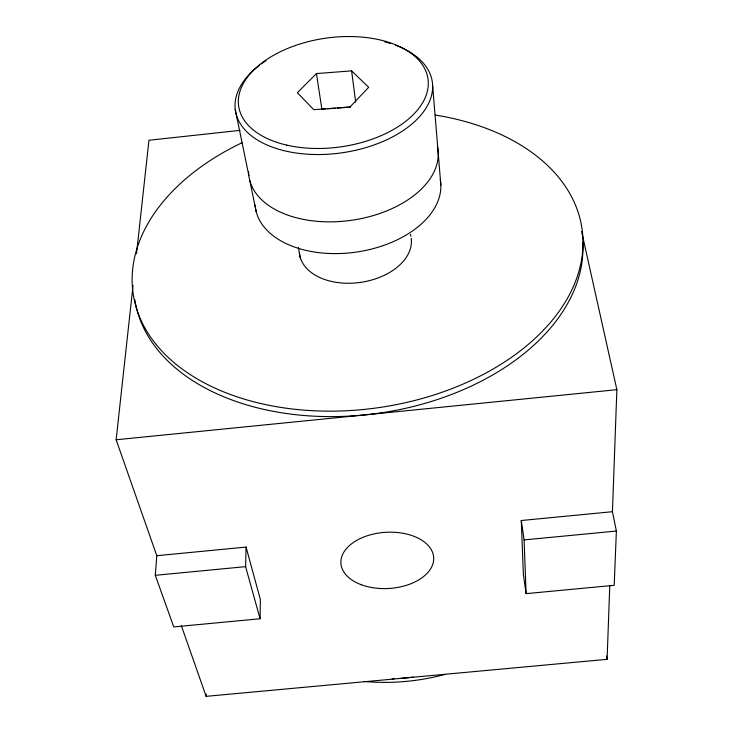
<?xml version="1.0" encoding="UTF-8"?>
<svg xmlns="http://www.w3.org/2000/svg" width="733" height="733" viewBox="0 0 733 733"><rect width="100%" height="100%" fill="white"/><g stroke="black" fill="none" stroke-linecap="round" stroke-linejoin="round"><path stroke-width="1.1" d="M156.798 555.706L155.286 575.313L173.758 626.917L260.078 618.762L260.362 599.493L246.068 547.084L156.798 555.706L116.135 439.773L133.04 285.485M260.078 618.762L245.61 566.646L246.068 547.084M181.381 625.78L206.129 696.35L607.098 659.324L609.774 585.53M612.44 511.707L521.273 520.512L523.371 574.498L526.102 593.638L614.199 585.319L616.38 531.049L612.44 511.707L616.865 389.681L581.608 231.555M206.129 696.35L206.23 694.069M136.521 253.719L148.955 140.26L239.911 130.382M316.454 73.575L297.36 92.706L313.779 109.684L349.989 106.972L368.699 87.3L351.602 70.872L316.454 73.575L321.879 109.235L325.214 108.988M116.135 439.773L616.865 389.681M155.286 575.313L245.61 566.646M526.102 593.638L524.104 539.909L616.38 531.049M327.431 108.823L335.201 108.246M337.418 108.081L350.731 107.082M235.238 109.428L248.854 175.654M249.77 180.4L256.22 211.755M606.484 655.962L607.098 659.324M298.368 247.589L300.42 258.841M521.273 520.512L524.104 539.909M351.602 70.872L355.697 102.199M432.662 85.917L440.863 185.275M445.27 674.351A183.791 144.85 -8.2 0 1 364.054 681.443M413.155 677.1A184.349 144.969 -8.2 0 1 400.951 678.318M394.281 678.703A184.349 144.969 -8.2 0 1 392.054 678.795M395.508 45.217A99.505 57.247 -8.2 0 1 410.086 125.526A99.505 57.247 -8.2 0 1 269.771 146.142A99.505 57.247 -8.2 0 1 259.61 65.182M261.351 63.89A99.505 57.247 -8.2 0 1 265.914 60.766M384.88 41.909A99.505 57.247 -8.2 0 1 390.313 43.449M437.409 146.655A95.427 58.017 -8.2 0 1 349.806 220.523A95.427 58.017 -8.2 0 1 248.597 171.485M440.267 179.64A93.503 58.283 -8.2 0 1 355.303 252.225A93.503 58.283 -8.2 0 1 255.111 205.057M411.213 238.335A56.377 36.586 -8.2 0 1 359.546 282.517A56.377 36.586 -8.2 0 1 299.44 253.013M410.315 234.322A56.377 36.586 -8.2 0 1 410.846 236.31M435.246 115.035A226.772 148.011 -8.2 0 1 546.287 327.147A226.772 148.011 -8.2 0 1 194.932 377.55A226.772 148.011 -8.2 0 1 241.991 142.761M582.744 242.092A225.92 148.057 -8.2 0 1 374.361 413.806A225.92 148.057 -8.2 0 1 134.854 299.733M361.204 584.696A46.472 28.129 -3.5 0 0 433.588 560.635A46.472 28.129 -3.5 0 0 367.096 535.814A46.472 28.129 -3.5 0 0 361.204 584.696M286.777 145.125A95.638 54.856 -8.2 0 0 428.301 82.783A95.638 54.856 -8.2 0 0 284.89 49.642A95.638 54.856 -8.2 0 0 286.777 145.125"/></g></svg>
